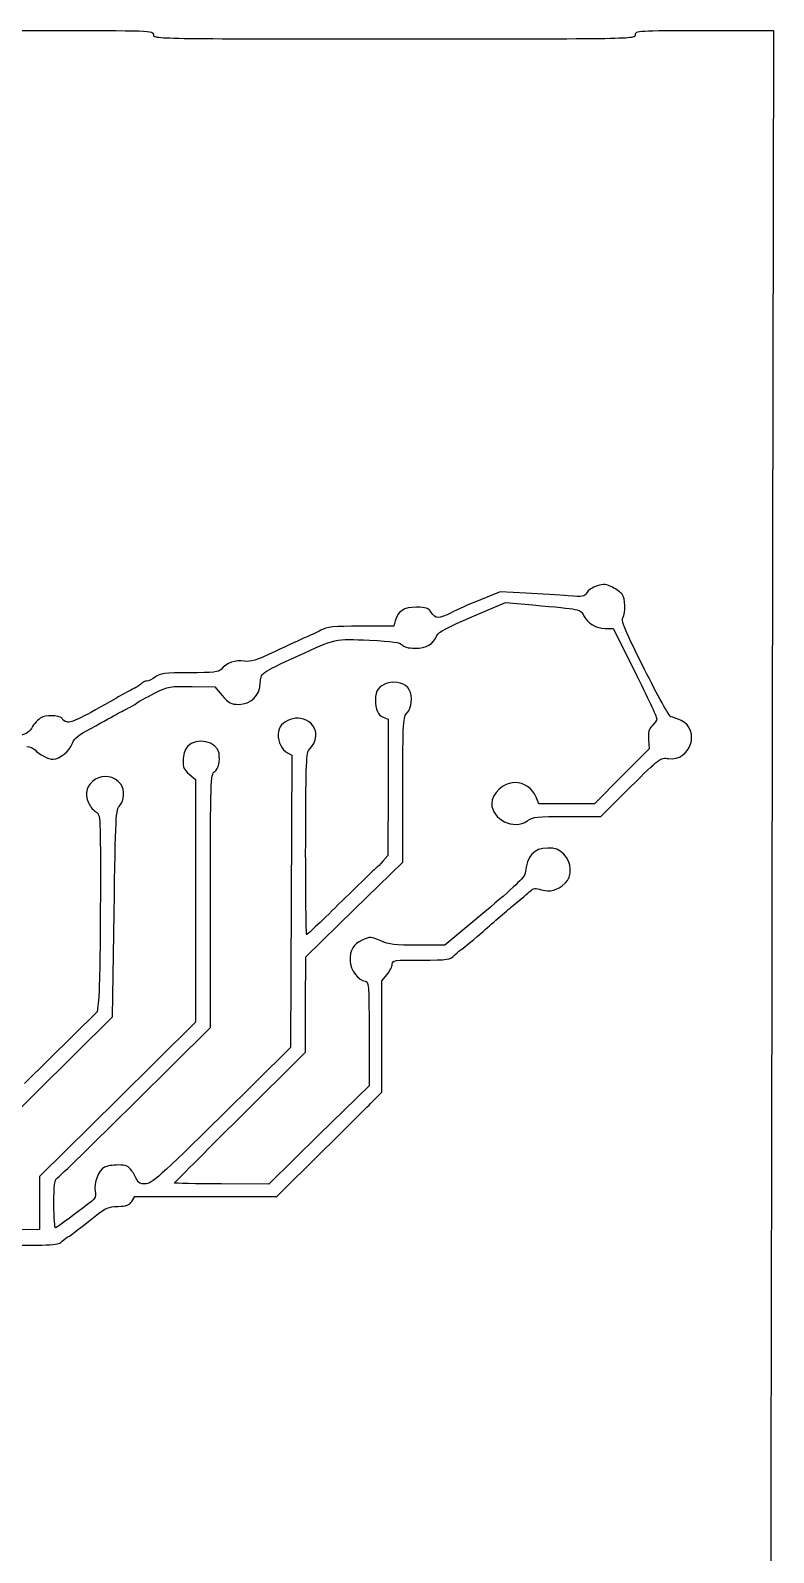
# Model space of a CAD drawing. Header units: millimetres. Extents: x 0.4 to 40.2, y 255.9 to 285.8.
# Drawn here: x 30.63 to 40.16, y 266.22 to 285.77 of the extents above; entities that cross this region are included whole.
import ezdxf

# ---------------------------------------------------------------- set-up
doc = ezdxf.new("R2010")
doc.units = ezdxf.units.MM
doc.layers.add('Layer_1', color=7, linetype='CONTINUOUS')

msp = doc.modelspace()

# ---------------------------------------------------------------- linework, layer by layer
at = {"layer": 'Layer_1', "color": 7}
for points in [[(0.653032, 284.420486), (0.671089, 285.770864), (18.80908, 285.770875), (30.751941, 285.770875)], [(39.278492, 285.770875), (40.164206, 285.770875), (40.143546, 274.486051)], [(36.987719, 278.541353), (36.654769, 278.558203), (36.404137, 278.457083)], [(36.294068, 278.238436), (36.723539, 278.421409), (37.076401, 278.389889)], [(35.309812, 278.18516), (35.292612, 278.11661), (34.871743, 278.11661)], [(38.005104, 278.089268), (38.107847, 278.089135), (38.386622, 277.52605)], [(32.700533, 277.342556), (32.993312, 277.336856), (33.089442, 277.224553)], [(35.153024, 276.947899), (35.217174, 276.923509), (35.216342, 276.047467), (35.215511, 275.171424), (35.149811, 275.096784)], [(38.55927, 276.662015), (38.56667, 276.541363), (38.217007, 276.18894), (37.867344, 275.836515), (37.509086, 275.836515), (37.150829, 275.836515), (37.116719, 275.918865)], [(33.924131, 276.489917), (33.982201, 276.458847), (33.973101, 274.580856), (33.964001, 272.702865), (33.077364, 271.826951)], [(32.664583, 276.215169), (32.744863, 276.148589), (32.745963, 274.58822), (32.747063, 273.027851), (31.74395, 272.036751), (30.740837, 271.04565), (30.742037, 270.706359), (30.743237, 270.367068), (30.246328, 270.359668)], [(33.317067, 271.80827), (34.158509, 272.644547), (34.159034, 273.256544), (34.15956, 273.868542), (34.783366, 274.477181), (35.407174, 275.085821), (35.407174, 276.017563)], [(37.516645, 275.673658), (37.948524, 275.673658), (38.328903, 276.051699)], [(31.973014, 272.00487), (32.937161, 272.962559), (32.937161, 274.583471)], [(29.706952, 270.763966), (29.720522, 271.154276), (30.700609, 272.125897), (31.680696, 273.097518), (31.700656, 274.428828)], [(36.457509, 274.446508), (35.947185, 274.017851), (35.599161, 274.017851)], [(35.029523, 272.022829), (35.135045, 272.131403), (35.135353, 272.846781), (35.135661, 273.562161), (35.203521, 273.642801)], [(31.503074, 273.352706), (31.483944, 273.162526), (30.550303, 272.23983)], [(34.973099, 272.884588), (34.973407, 272.212793), (34.32991, 271.58105), (33.686414, 270.949308), (33.081019, 270.951708)], [(31.926367, 270.72738), (31.966487, 270.78781), (32.876998, 270.78781), (33.787508, 270.78781), (34.355754, 271.351034)]]:
    msp.add_lwpolyline(points, dxfattribs=at)
for points in [[(30.751941, 285.770875), (32.186012, 285.770875), (32.204108, 285.770219), (32.204108, 285.716585)], [(32.204108, 285.716585), (32.204108, 285.662615), (32.222208, 285.662295), (35.298442, 285.662295)], [(35.298442, 285.662295), (38.374682, 285.662295), (38.392778, 285.662613), (38.392778, 285.716585)], [(38.392778, 285.716585), (38.392778, 285.769765), (38.410878, 285.770875), (39.278492, 285.770875)], [(37.528258, 278.507133), (37.414084, 278.516633), (37.170841, 278.532083), (36.987719, 278.541353)], [(37.766205, 278.546493), (37.738115, 278.494003), (37.720365, 278.491063), (37.528258, 278.507133)], [(37.900284, 278.634293), (37.843234, 278.617203), (37.782901, 278.577693), (37.766205, 278.546493)], [(38.096631, 278.617503), (38.018681, 278.657783), (37.987576, 278.660443), (37.900284, 278.634293)], [(38.22232, 278.526313), (38.20413, 278.550143), (38.14757, 278.591183), (38.096631, 278.617503)], [(38.22982, 278.224881), (38.26712, 278.294571), (38.26265, 278.473435), (38.22232, 278.526313)], [(35.580375, 278.360901), (35.41959, 278.360901), (35.341129, 278.309941), (35.309812, 278.18516)], [(35.771004, 278.293041), (35.732684, 278.351521), (35.706334, 278.360901), (35.580375, 278.360901)], [(36.027688, 278.290541), (35.869014, 278.208031), (35.826396, 278.208441), (35.771004, 278.293041)], [(36.404137, 278.457083), (36.26629, 278.401463), (36.096888, 278.326523), (36.027688, 278.290541)], [(37.076401, 278.389889), (37.695997, 278.334539), (37.683996, 278.337049), (37.727121, 278.253658)], [(34.871743, 278.11661), (34.510927, 278.11661), (34.436792, 278.10921), (34.352177, 278.06502)], [(35.842533, 277.997789), (35.858623, 278.039839), (35.980912, 278.105017), (36.294068, 278.238436)], [(37.727121, 278.253658), (37.780591, 278.150264), (37.883454, 278.089432), (38.005104, 278.089268)], [(38.508039, 277.56258), (38.261983, 278.054982), (38.207854, 278.183837), (38.22982, 278.224881)], [(34.158479, 277.97227), (34.106229, 277.94963), (33.930039, 277.868308), (33.766949, 277.791555)], [(34.063496, 277.737862), (34.534048, 277.957694), (34.538854, 277.958739), (34.979886, 277.936994)], [(34.352177, 278.06502), (34.297897, 278.03665), (34.210729, 277.99491), (34.158479, 277.97227)], [(34.979886, 277.936994), (35.277519, 277.922324), (35.373325, 277.908484), (35.396608, 277.876804)], [(35.563365, 277.833604), (35.709073, 277.831404), (35.799145, 277.884374), (35.842533, 277.997789)], [(33.766949, 277.791555), (33.516801, 277.673831), (33.454565, 277.654683), (33.369047, 277.669131)], [(33.576799, 277.387149), (33.582999, 277.515827), (33.573499, 277.508932), (34.063496, 277.737862)], [(35.396608, 277.876804), (35.416238, 277.850104), (35.474728, 277.834944), (35.563365, 277.833604)], [(32.669059, 277.518853), (32.343753, 277.518328), (32.290983, 277.511853), (32.231305, 277.465173)], [(33.074232, 277.561963), (33.045422, 277.527253), (32.97115, 277.519343), (32.669059, 277.518853)], [(33.369047, 277.669131), (33.262813, 277.687081), (33.141457, 277.642961), (33.074232, 277.561963)], [(38.386622, 277.52605), (38.539948, 277.216353), (38.665146, 276.947697), (38.66484, 276.929036)], [(38.850143, 276.950312), (38.829933, 276.950837), (38.676642, 277.225175), (38.508039, 277.56258)], [(31.937787, 277.306693), (31.882757, 277.279473), (31.788867, 277.228663), (31.729152, 277.193806)], [(32.054747, 277.383543), (32.045447, 277.368503), (31.992817, 277.333923), (31.937787, 277.306693)], [(32.117547, 277.411493), (32.092307, 277.411165), (32.064047, 277.398583), (32.054747, 277.383543)], [(32.231305, 277.465173), (32.193985, 277.435983), (32.142795, 277.411823), (32.117547, 277.411493)], [(32.217751, 277.254576), (32.402293, 277.345596), (32.416168, 277.348126), (32.700533, 277.342556)], [(33.300522, 277.112249), (33.45594, 277.112249), (33.568918, 277.224664), (33.576799, 277.387149)], [(35.204989, 277.38406), (35.097022, 277.34843), (35.054132, 277.28878), (35.054684, 277.175026)], [(35.489644, 277.30023), (35.445294, 277.3831), (35.316778, 277.420949), (35.204989, 277.38406)], [(35.461464, 277.003591), (35.520094, 277.062221), (35.534704, 277.216032), (35.489644, 277.30023)], [(31.729152, 277.193806), (31.315466, 276.952303), (31.149983, 276.871945), (31.095613, 276.886163)], [(31.87846, 277.062742), (31.91578, 277.080802), (31.96464, 277.110272), (31.987033, 277.128222)], [(31.987033, 277.128222), (32.009423, 277.146172), (32.113249, 277.203032), (32.217751, 277.254576)], [(33.089442, 277.224553), (33.174042, 277.125723), (33.19936, 277.112249), (33.300522, 277.112249)], [(35.054684, 277.175026), (35.055297, 277.044771), (35.086264, 276.973278), (35.153024, 276.947899)], [(30.784976, 276.951673), (30.743716, 276.935983), (30.684827, 276.880573), (30.654129, 276.828544)], [(31.037003, 276.924243), (31.037003, 276.962933), (30.864089, 276.981743), (30.784976, 276.951673)], [(31.095613, 276.886163), (31.063373, 276.894563), (31.037003, 276.911733), (31.037003, 276.924243)], [(31.335594, 276.766434), (31.713264, 276.976489), (31.815256, 277.032158), (31.87846, 277.062742)], [(34.224964, 276.869324), (34.080292, 277.005235), (33.805773, 276.913154), (33.805773, 276.728716)], [(35.407174, 276.017563), (35.407174, 276.913114), (35.409274, 276.951414), (35.461464, 277.003591)], [(38.66484, 276.929036), (38.664533, 276.910376), (38.63899, 276.869806), (38.60807, 276.838886)], [(38.977184, 276.906482), (38.927444, 276.930082), (38.870279, 276.949802), (38.850143, 276.950312)], [(30.654129, 276.828544), (30.611519, 276.756324), (30.574759, 276.729934), (30.498724, 276.717009)], [(31.161542, 276.603529), (31.179262, 276.660669), (31.228792, 276.70703), (31.335594, 276.766434)], [(33.805773, 276.728716), (33.805773, 276.625473), (33.854493, 276.527174), (33.924131, 276.489917)], [(34.195934, 276.521301), (34.311087, 276.636455), (34.322841, 276.777371), (34.224964, 276.869324)], [(38.60807, 276.838886), (38.565, 276.795816), (38.55359, 276.754456), (38.55927, 276.662015)], [(38.817031, 276.415292), (39.099586, 276.377392), (39.232582, 276.785287), (38.977184, 276.906482)], [(30.580824, 276.569354), (30.619074, 276.569354), (30.666234, 276.550224), (30.68564, 276.526854)], [(30.68564, 276.526854), (30.73109, 276.472094), (30.858066, 276.406499), (30.918631, 276.406499)], [(30.918631, 276.406499), (30.997051, 276.406499), (31.135197, 276.518549), (31.161542, 276.603529)], [(32.642553, 276.569305), (32.606403, 276.525845), (32.585783, 276.461954), (32.585203, 276.3916)], [(33.047031, 276.484295), (33.025681, 276.638503), (32.748557, 276.69675), (32.642553, 276.569305)], [(34.159224, 275.319651), (34.160143, 276.243594), (34.167724, 276.493128), (34.195934, 276.521301)], [(31.789336, 276.083135), (31.606324, 276.321502), (31.237623, 276.104595), (31.374824, 275.839279)], [(32.585203, 276.3916), (32.584503, 276.30241), (32.599393, 276.269233), (32.664583, 276.215169)], [(32.991451, 276.250863), (33.040251, 276.292653), (33.061311, 276.381118), (33.047031, 276.484295)], [(38.328903, 276.051699), (38.709262, 276.429696), (38.70932, 276.429739), (38.817031, 276.415292)], [(32.937161, 274.583471), (32.937161, 276.170793), (32.938261, 276.205345), (32.991451, 276.250863)], [(31.772376, 275.811886), (31.830986, 275.870496), (31.840146, 276.016956), (31.789336, 276.083135)], [(36.839293, 276.107948), (36.699237, 276.107948), (36.547091, 275.968253), (36.547091, 275.839658)], [(37.116719, 275.918865), (37.067089, 276.038681), (36.965459, 276.107948), (36.839293, 276.107948)], [(31.374824, 275.839279), (31.398324, 275.793849), (31.441844, 275.743669), (31.471544, 275.727769)], [(31.700656, 274.428828), (31.719526, 275.687469), (31.723446, 275.76296), (31.772376, 275.811886)], [(36.547091, 275.839658), (36.547091, 275.633179), (36.832045, 275.493703), (37.003893, 275.616068)], [(31.471544, 275.727769), (31.524104, 275.699639), (31.525504, 275.670099), (31.523874, 274.620876)], [(37.003893, 275.616068), (37.078163, 275.668958), (37.120023, 275.673658), (37.516645, 275.673658)], [(34.172534, 274.153558), (34.164534, 274.153558), (34.158594, 274.678299), (34.159224, 275.319651)], [(37.267203, 275.266442), (37.087981, 275.266442), (37.001439, 275.170172), (36.975433, 274.941873)], [(37.472072, 275.187102), (37.407252, 275.251922), (37.369753, 275.266442), (37.267203, 275.266442)], [(37.490342, 274.81492), (37.584962, 274.89833), (37.575882, 275.083291), (37.472072, 275.187102)], [(35.076021, 275.022084), (35.071621, 275.022051), (34.869722, 274.826619), (34.627464, 274.587791)], [(35.149811, 275.096784), (35.113681, 275.055734), (35.080471, 275.022114), (35.076021, 275.022084)], [(36.975433, 274.941873), (36.969833, 274.892663), (36.833986, 274.762738), (36.457509, 274.446508)], [(37.187405, 274.72993), (37.296174, 274.69655), (37.38402, 274.72123), (37.490342, 274.81492)], [(31.523874, 274.620876), (31.522955, 274.027982), (31.513594, 273.457305), (31.503074, 273.352706)], [(34.627464, 274.587791), (34.385204, 274.348963), (34.180486, 274.153558), (34.172534, 274.153558)], [(36.821701, 274.526835), (36.917001, 274.605235), (37.016287, 274.689751), (37.042334, 274.71465)], [(37.042334, 274.71465), (37.081964, 274.75254), (37.105634, 274.75503), (37.187405, 274.72993)], [(36.410594, 274.173931), (36.5414, 274.28963), (36.726399, 274.448436), (36.821701, 274.526835)], [(40.143546, 274.486051), (40.132166, 268.279399), (40.120136, 262.321786), (40.116806, 261.246911)], [(36.157596, 273.963571), (36.165896, 273.963571), (36.279786, 274.058231), (36.410594, 274.173931)], [(34.885477, 274.083021), (34.769435, 274.030691), (34.728513, 273.960703), (34.728513, 273.814562)], [(35.122347, 274.074821), (34.996568, 274.130461), (34.991035, 274.130651), (34.885477, 274.083021)], [(35.599161, 274.017851), (35.304676, 274.017851), (35.231322, 274.026651), (35.122347, 274.074821)], [(34.728513, 273.814562), (34.728513, 273.707972), (34.841488, 273.556385), (34.920929, 273.556385)], [(35.271381, 273.775651), (35.271381, 273.824591), (35.294371, 273.827851), (35.63905, 273.827851)], [(35.63905, 273.827851), (35.995038, 273.827851), (36.008874, 273.829951), (36.074576, 273.895711)], [(36.074576, 273.895711), (36.111896, 273.933031), (36.149256, 273.963571), (36.157596, 273.963571)], [(35.203521, 273.642801), (35.240841, 273.687161), (35.271381, 273.746938), (35.271381, 273.775651)], [(34.920929, 273.556385), (34.970589, 273.556385), (34.972819, 273.527765), (34.973099, 272.884588)], [(34.355754, 271.351034), (34.66829, 271.660805), (34.971486, 271.963114), (35.029523, 272.022829)], [(30.968712, 271.02471), (30.990802, 271.03707), (31.442733, 271.478141), (31.973014, 272.00487)], [(33.077364, 271.826951), (32.276847, 271.036116), (32.182074, 270.951017), (32.101658, 270.950844)], [(32.475625, 270.963048), (32.475625, 270.967948), (32.854274, 271.348318), (33.317067, 271.80827)], [(31.575915, 271.16561), (31.499035, 271.12447), (31.438809, 270.9667), (31.458964, 270.859266)], [(31.752796, 271.19494), (31.685646, 271.19494), (31.606055, 271.18174), (31.575915, 271.16561)], [(31.926594, 271.1203), (31.883154, 271.183), (31.855344, 271.19494), (31.752796, 271.19494)], [(31.995454, 270.998154), (31.986054, 271.024284), (31.955044, 271.079244), (31.926594, 271.1203)], [(30.928552, 270.689177), (30.928552, 270.937292), (30.936852, 271.0069), (30.968712, 271.02471)], [(31.458964, 270.859266), (31.475064, 270.773446), (31.467864, 270.764996), (31.22265, 270.582477)], [(32.101658, 270.950844), (32.041338, 270.950741), (32.007058, 270.965984), (31.995454, 270.998154)], [(33.081019, 270.951708), (32.748052, 270.953008), (32.475625, 270.958108), (32.475625, 270.963048)], [(30.949142, 270.385163), (30.937822, 270.380163), (30.928552, 270.516993), (30.928552, 270.689177)], [(31.479299, 270.554346), (31.588143, 270.640806), (31.632116, 270.658484), (31.74785, 270.66234)], [(31.74785, 270.66234), (31.857792, 270.66604), (31.894494, 270.67937), (31.926367, 270.72738)], [(31.22265, 270.582477), (31.083542, 270.478932), (30.960464, 270.39014), (30.949142, 270.385163)], [(31.107072, 270.272081), (31.121992, 270.272081), (31.164952, 270.304661), (31.479299, 270.554346)], [(31.035672, 270.216471), (31.066262, 270.247061), (31.098382, 270.272081), (31.107072, 270.272081)], [(30.169702, 270.165101), (30.953224, 270.161001), (30.981906, 270.162701), (31.035672, 270.216471)]]:
    msp.add_open_spline(points, degree=3, dxfattribs=at)

doc.saveas('drawing.dxf')
